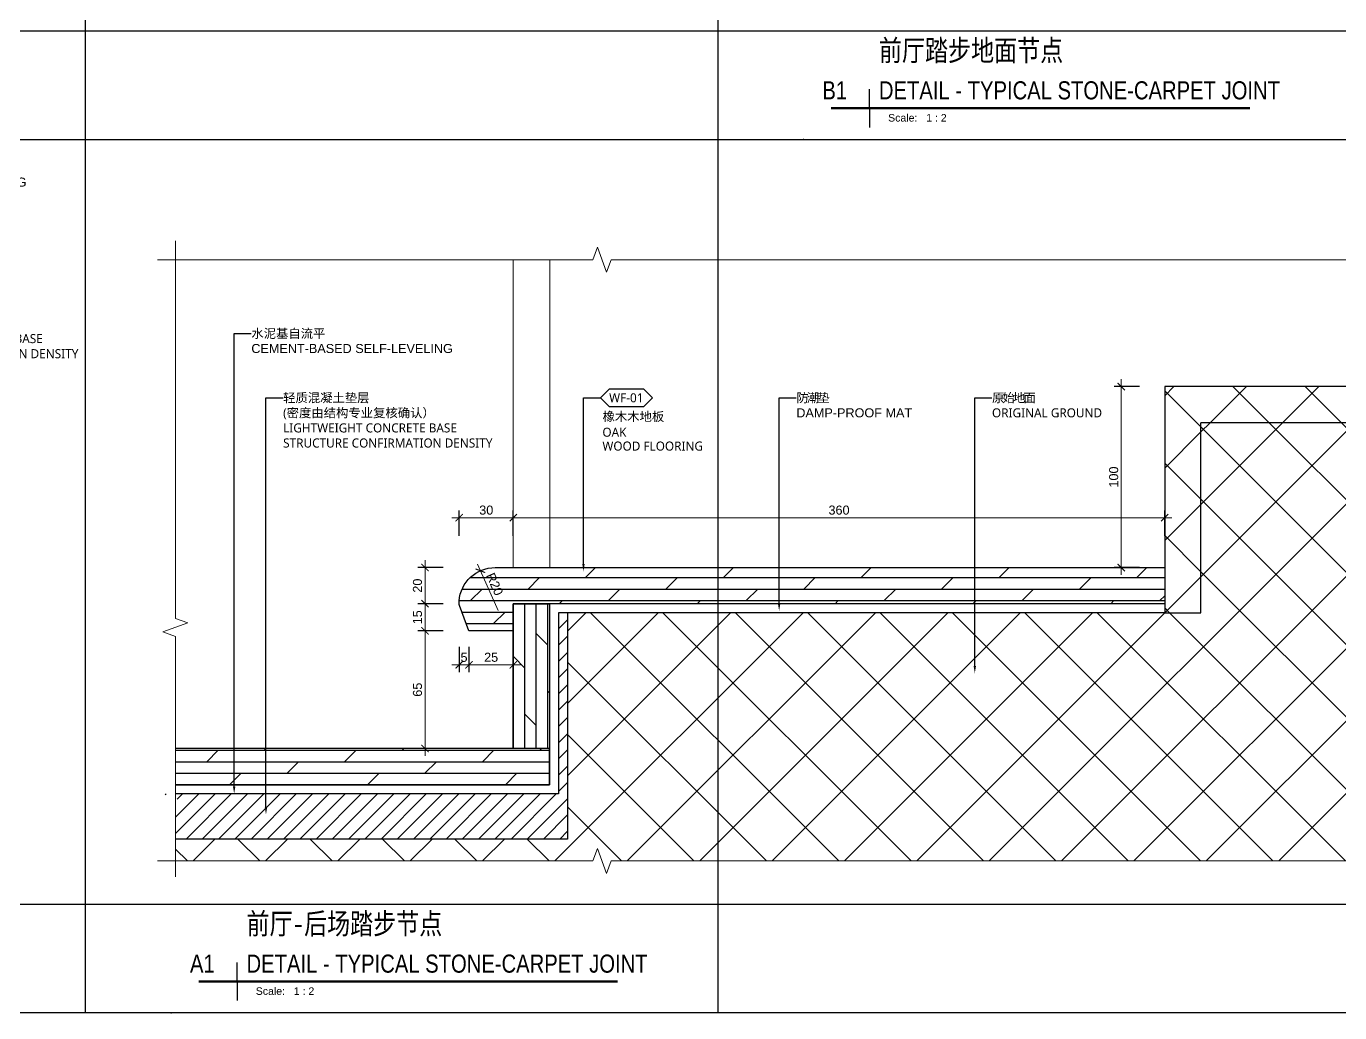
# Model space of a CAD drawing. Header units: millimetres. Extents: x 6321 to 48194, y 123 to 15211.
# Drawn here: x 45372 to 46098, y 8085 to 8630 of the extents above; entities that cross this region are included whole.
import ezdxf
from ezdxf import colors
from ezdxf.entities.mleader import LeaderData, LeaderLine
from ezdxf.enums import TextEntityAlignment as Align
from ezdxf.math import Vec2, Vec3
from ezdxf.xclip import XClip

# ---------------------------------------------------------------- set-up
doc = ezdxf.new("R2010")
doc.units = ezdxf.units.MM
doc.header["$XCLIPFRAME"] = 0
doc.linetypes.add('DASH', pattern=[0.35, 0.25, -0.1])
for name, color, linetype in [('0 @ 2', 7, 'Continuous'), ('G-ANNO-SYMB', 7, 'Continuous'), ('G-ANNO-TITL', 7, 'Continuous'), ('I-DETL-LW01', 1, 'Continuous'), ('I-DETL-LW02', 2, 'Continuous'), ('IA10-16 Floor Detail$0$I-SECT-LW09', 9, 'Continuous'), ('JEL-35HEAVY', 100, 'Continuous'), ('WALL TYPE$0$G-ANNO-NOTE-CH', 7, 'Continuous'), ('WALL TYPE$0$I-SECT-LW03', 3, 'Continuous')]:
    doc.layers.add(name, color=color, linetype=linetype)
for name, color, linetype, lineweight in [('_ACM-A-ANNO-DIMS', 2, 'Continuous', 13), ('_ACM-A-DETL-PATT', 8, 'Continuous', 0), ('_ACM-A-DETL-THIN', 2, 'Continuous', 9), ('Thick Line', 7, 'Continuous', 50), ('视图标题', 90, 'Continuous', 25)]:
    doc.layers.add(name, color=color, linetype=linetype, lineweight=lineweight)
doc.styles.add('Aecom chinese title', font='simhei.ttf', dxfattribs={"width": 0.8})
doc.styles.add('Arial', font='ARIALUNI.ttf')
doc.styles.add('Arial_1', font='arial.ttf', dxfattribs={"height": 75})
doc.styles.add('Arial_4', font='arial.ttf', dxfattribs={"height": 2.5})
doc.styles.add('WALL TYPE$0$Aecom Chinese', font='Microsoft YaHei.ttf')
doc.dimstyles.new('Aec-Arch-M-2', dxfattribs={"dimscale": 2, "dimtxt": 2.5, "dimasz": 2, "dimexe": 2, "dimexo": 2, "dimgap": 0.8, "dimtad": 1, "dimdec": 0, "dimrnd": 1, "dimzin": 3, "dimdsep": 46, "dimtxsty": 'Arial', "dimblk": 'WALL TYPE$0$_ArchTick', "dimcen": 2.5, "dimdle": 2, "dimclrd": 256, "dimclre": 256, "dimclrt": 256, "dimazin": 2, "dimtfac": 0.75, "dimtdec": 0, "dimtix": 1, "dimtmove": 2, "dimatfit": 2, "dimfxl": 5, "dimfxlon": 1, "dimtolj": 1, "dimtzin": 0, "dimlwd": -1, "dimarcsym": 0})
pattern_1 = [(127.5, (-212726.366, 150062.06), (-11.5609426, -0.37796015), [0, -9.12, 0, -10.2, 0, -9.75]), (97.5, (-212726.366, 150062.06), (-16.9328764, 10.6186602), [0, -4.92, 0, -8.22, 0, -3.15]), (57.5, (-212726.366, 150054.68), (-0.03395432, 18.68485117), [0, -3, 0, -10.8, 0, -14.1]), (47.5, (-212726.366, 150054.68), (-5.2660534, 18.0367596), [0, -1.5, 0, -7.08, 0, -8.1])]
pattern_2 = [(45, (113602.47, 4907.002), (-20.00002, 20.00002), []), (135, (113602.47, 4907.002), (-20.00002, -20.00002), [])]

# ---------------------------------------------------------------- blocks, each defined once
blk = doc.blocks.new('SDFSD')
at = {"lineweight": 5}
h = blk.add_hatch(dxfattribs=at)
h.set_pattern_fill('STEEL', color=8, scale=10, angle=270, style=0)
h.set_pattern_definition([(225, (191582.292, 150062.06), (-11.2253202, 11.2253202), []), (225, (191574.355, 150062.06), (-11.2253202, 11.2253202), [])])
h.paths.add_polyline_path([(-6470.18, 27791.1), (-6465.68, 27791.1), (-6465.68, 28011.1), (-6470.18, 28011.1)])
h = blk.add_hatch(dxfattribs=at)
h.set_pattern_fill('ANSI37', color=8, scale=3, angle=90, style=0)
h.set_pattern_definition([(135, (-128896.951, -167413.312), (-3.36759605, -3.36759605), []), (225, (-128896.951, -167413.312), (3.36759605, -3.36759605), [])])
h.paths.add_polyline_path([(-6465.68, 28011.1), (-6465.68, 27991.79), (-6449.68, 27991.79), (-6449.68, 28011.1)])
h = blk.add_hatch(dxfattribs=at)
h.set_pattern_fill('ANSI37', color=8, scale=3, angle=90, style=0)
h.set_pattern_definition([(45, (116070.587, -167413.312), (3.36759605, -3.36759605), []), (315, (116070.587, -167413.312), (-3.36759605, -3.36759605), [])])
h.paths.add_polyline_path([(-6376.68, 28011.1), (-6376.68, 27991.79), (-6360.68, 27991.79), (-6360.68, 28011.1)])
h = blk.add_hatch(dxfattribs=at)
h.set_pattern_fill('STEEL', color=8, scale=10, angle=270, style=0)
h.set_pattern_definition([(315, (-204408.656, 150062.06), (11.2253202, 11.2253202), []), (315, (-204400.718, 150062.06), (11.2253202, 11.2253202), [])])
h.paths.add_polyline_path([(-6360.68, 27791.1), (-6356.18, 27791.1), (-6356.18, 28011.1), (-6360.68, 28011.1)])
h = blk.add_hatch()
h.set_pattern_fill('砂灰土', color=8, scale=3, angle=90, style=0)
h.set_pattern_definition(pattern_1)
h.paths.add_polyline_path([(-6465.68, 27903.76), (-6444.68, 27903.76), (-6444.68, 27942.1), (-6449.68, 27942.1), (-6449.68, 27991.79), (-6465.68, 27991.79)])
h.paths.add_polyline_path([(-6465.68, 27791.1), (-6444.68, 27791.1), (-6444.68, 27878.76), (-6456.68, 27878.76), (-6465.68, 27878.76)])
h = blk.add_hatch()
h.set_pattern_fill('砂灰土', color=8, scale=3, angle=90, style=0)
h.set_pattern_definition(pattern_1)
h.paths.add_polyline_path([(-6360.68, 27991.79), (-6376.68, 27991.79), (-6376.68, 27942.1), (-6381.68, 27942.1), (-6381.68, 27903.76), (-6360.68, 27903.76)])
h.paths.add_polyline_path([(-6381.68, 27791.1), (-6360.68, 27791.1), (-6360.68, 27878.76), (-6381.68, 27878.76)])
h = blk.add_hatch(dxfattribs=at)
h.set_pattern_fill('ANSI37', color=8, scale=5, angle=90, style=0)
h.set_pattern_definition([(135, (-130501.1356, -161615.404), (-5.61266008, -5.61266008), []), (225, (-130501.1356, -161615.404), (5.61266008, -5.61266008), [])])
h.paths.add_polyline_path([(-6448.52, 27891.1, -0.414214), (-6444.68, 27894.94), (-6444.68, 27903.76), (-6465.68, 27903.76), (-6465.68, 27878.76), (-6444.68, 27878.76), (-6444.68, 27887.27, -0.414214)])
h = blk.add_hatch(dxfattribs=at)
h.set_pattern_fill('ANSI37', color=8, scale=5, angle=90, style=0)
h.set_pattern_definition([(45, (117674.772, -161615.404), (5.61266008, -5.61266008), []), (315, (117674.772, -161615.404), (-5.61266008, -5.61266008), [])])
h.paths.add_polyline_path([(-6377.84, 27891.1, 0.414214), (-6381.68, 27894.94), (-6381.68, 27903.76), (-6360.68, 27903.76), (-6360.68, 27878.76), (-6381.68, 27878.76), (-6381.68, 27887.27, 0.414214)])
at = {"linetype": 'DASH'}
h = blk.add_hatch(dxfattribs=at)
h.set_pattern_fill('STEEL', color=8, scale=14.285714, angle=180, style=0)
h.set_pattern_definition([(225, (-181915.998, -239669.727), (16.0361716, -16.0361716), []), (225, (-181915.998, -239681.067), (16.0361716, -16.0361716), [])])
h.paths.add_polyline_path([(-6470.18, 27886.26), (-6470.18, 27896.26), (-6535.68, 27896.26), (-6535.68, 27886.26)])
at = {"lineweight": 5}
h = blk.add_hatch(dxfattribs=at)
h.set_pattern_fill('STEEL', color=8, scale=14.285714, angle=180, style=0)
h.set_pattern_definition([(315, (169089.635, -239669.727), (-16.0361716, -16.0361716), []), (315, (169089.635, -239681.067), (-16.0361716, -16.0361716), [])])
h.paths.add_polyline_path([(-6356.18, 27886.26), (-6356.18, 27896.26), (-6290.68, 27896.26), (-6290.68, 27886.26)])
at = {"color": 8}
for p, q in [((-6449.68, 28041.1, 0), (-6376.68, 28041.1, 0)), ((-6449.68, 27996.1, 0), (-6449.68, 28041.1, 0)), ((-6449.68, 28036.1, 0), (-6376.68, 28036.1, 0)), ((-6444.67, 28036.1, 0), (-6444.67, 28041.1, 0)), ((-6439.42, 28036.1, 0), (-6439.42, 28041.1, 0)), ((-6434.17, 28036.1, 0), (-6434.17, 28041.1, 0)), ((-6428.92, 28036.1, 0), (-6428.92, 28041.1, 0)), ((-6423.68, 28036.1, 0), (-6423.68, 28041.1, 0)), ((-6418.43, 28036.1, 0), (-6418.43, 28041.1, 0)), ((-6413.18, 28036.1, 0), (-6413.18, 28041.1, 0)), ((-6407.93, 28036.1, 0), (-6407.93, 28041.1, 0)), ((-6402.69, 28036.1, 0), (-6402.69, 28041.1, 0)), ((-6397.44, 28036.1, 0), (-6397.44, 28041.1, 0)), ((-6392.19, 28036.1, 0), (-6392.19, 28041.1, 0)), ((-6386.95, 28036.1, 0), (-6386.95, 28041.1, 0)), ((-6381.7, 28036.1, 0), (-6381.7, 28041.1, 0)), ((-6376.68, 27996.1, 0), (-6376.68, 28041.1, 0)), ((-6449.68, 27942.1, 0), (-6449.68, 27996.1, 0)), ((-6449.68, 27996.1, 0), (-6376.68, 27996.1, 0)), ((-6444.68, 27996.1, 0), (-6444.68, 27942.1, 0)), ((-6381.68, 27996.1, 0), (-6381.68, 27942.1, 0)), ((-6376.68, 27942.1, 0), (-6376.68, 27996.1, 0)), ((-6449.68, 27942.1, 0), (-6376.68, 27942.1, 0)), ((-6444.68, 27942.1), (-6444.68, 27785.8)), ((-6381.68, 27942.1), (-6381.68, 27732.61, 0)), ((-6444.68, 27785.8, 0), (-6733.31, 27736.69, 0)), ((-6381.68, 27732.61, 0), (-6722.75, 27674.59, 0))]:
    blk.add_line(p, q, dxfattribs=at)
at = {"color": 8, "lineweight": 5}
for p, q in [((-6470.18, 28031.1), (-6449.68, 28031.1)), ((-6470.18, 28011.1), (-6465.68, 28011.1)), ((-6470.18, 27896.26), (-6535.68, 27896.26)), ((-6535.68, 27896.26), (-6535.68, 27886.26)), ((-6356.18, 27896.26), (-6290.68, 27896.26)), ((-6290.68, 27896.26), (-6290.68, 27886.26)), ((-6470.18, 27886.26), (-6535.68, 27886.26)), ((-6356.18, 27886.26), (-6290.68, 27886.26)), ((-6444.68, 27878.76), (-6456.68, 27878.76)), ((-6381.68, 27878.76), (-6369.68, 27878.76))]:
    blk.add_line(p, q, dxfattribs=at)
at = {"color": 8, "lineweight": 5, "elevation": 0}
for points in [[(-6465.68, 27791.1), (-6465.68, 28021.1)], [(-6360.68, 27791.1), (-6360.68, 28021.1)], [(-6470.18, 27791.1), (-6470.18, 28011.1)], [(-6356.18, 28011.1), (-6360.68, 28011.1)], [(-6356.18, 27791.1), (-6356.18, 28011.1)], [(-6465.68, 27878.76), (-6444.68, 27878.76), (-6444.68, 27903.76), (-6465.68, 27903.76)], [(-6360.68, 27878.76), (-6381.68, 27878.76), (-6381.68, 27903.76), (-6360.68, 27903.76)]]:
    blk.add_lwpolyline(points, dxfattribs=at)
for points in [[(-6449.68, 28011.1), (-6449.68, 27991.79), (-6465.68, 27991.79), (-6465.68, 28011.1)], [(-6376.68, 28011.1), (-6376.68, 27991.79), (-6360.68, 27991.79), (-6360.68, 28011.1)]]:
    blk.add_lwpolyline(points, close=True, dxfattribs=at)
for points, const_width in [([(-6470.18, 27899.57, 0.414214), (-6473.49, 27896.26)], 6.62), ([(-6444.68, 27894.94, 0.414214), (-6448.52, 27891.1)], 7.68), ([(-6381.68, 27894.94, -0.414214), (-6377.84, 27891.1)], 7.68), ([(-6356.18, 27899.57, -0.414214), (-6352.87, 27896.26)], 6.62), ([(-6444.68, 27887.27, -0.414214), (-6448.52, 27891.1)], 7.68), ([(-6381.68, 27887.27, 0.414214), (-6377.84, 27891.1)], 7.68), ([(-6470.18, 27882.95, -0.414214), (-6473.49, 27886.26)], 6.62), ([(-6356.18, 27882.95, 0.414214), (-6352.87, 27886.26)], 6.62)]:
    blk.add_lwpolyline(points, format="xyb", dxfattribs=dict(at, const_width=const_width))
at = {"color": 8}
blk.add_circle((-6735.74, 27720.02, 0), 15.75, dxfattribs=at)
blk.add_arc((-6727.08, 27689.73, 0), 15.75, 105.95704, 285.95704, dxfattribs=at)
blk = doc.blocks.new('视口 - No Ref  Number-1111583-交互展示区立面图2 DIGITAL CORRIDOR ELEVATION 2')
at = {"layer": 'Thick Line'}
blk.add_line((0, 0), (-12.7, 0), dxfattribs=at)
at = {"layer": '视图标题'}
for q in [(0, 6.35), (0, -6.35)]:
    blk.add_line((0, 0), q, dxfattribs=at)
blk = doc.blocks.new('A$C0FD827E6')
at = {"color": 0, "linetype": 'ByBlock', "lineweight": -2}
blk.add_point((-3.13, -10.74), dxfattribs=at)
at = {"layer": '视图标题', "color": 7, "lineweight": 50}
blk.add_line((18.75, -0.39), (144.93, -0.39), dxfattribs=at)
at = {"layer": '视图标题'}
blk.add_blockref('视口 - No Ref  Number-1111583-交互展示区立面图2 DIGITAL CORRIDOR ELEVATION 2', (18.75, -0.39), dxfattribs=at)
at = {"layer": 'G-ANNO-SYMB', "width": 0.8}
for tag, p, height, style in [('TITLE1', (21.88, 19.23), 7, 'Aecom chinese title'), ('TITLE2', (21.88, 10.35), 6, 'Arial'), ('DN', (3.13, 2.54), 6, 'Arial'), ('TITLE3', (21.88, 2.54), 6, 'Arial')]:
    blk.add_attdef(tag, p, '', height=height, dxfattribs=dict(at, style=style))
at = {"layer": '视图标题', "color": 7, "lineweight": 5, "insert": (24.94, -2.32), "char_height": 2.5, "width": 25.8945, "attachment_point": 1, "style": 'Arial_4'}
blk.add_mtext('Scale:   1 : 2', dxfattribs=at)
blk = doc.blocks.new('WALL TYPE$0$_ArchTick')
at = {"color": 0, "linetype": 'ByBlock', "const_width": 0.15}
blk.add_lwpolyline([(-0.5, -0.5), (0.5, 0.5)], dxfattribs=at)
blk = doc.blocks.new('*D93')
at = {"layer": '_ACM-A-ANNO-DIMS', "ltscale": 2, "transparency": 16777216}
blk.add_line((45592.2, 8226.73), (45592.2, 8299.73), dxfattribs=at)
at = {"layer": '_ACM-A-ANNO-DIMS', "linetype": 'Continuous', "lineweight": -2, "ltscale": 2, "transparency": 16777216}
for p, q in [((45602.2, 8295.73), (45588.2, 8295.73)), ((45602.2, 8230.73), (45588.2, 8230.73))]:
    blk.add_line(p, q, dxfattribs=at)
at = {"layer": 'Defpoints', "color": 0, "linetype": 'Continuous', "ltscale": 2, "transparency": 16777216}
for p in [(45592.2, 8295.73), (45641.01, 8295.73), (45641.01, 8230.73)]:
    blk.add_point(p, dxfattribs=at)
at = {"layer": '_ACM-A-ANNO-DIMS', "linetype": 'Continuous', "ltscale": 2, "transparency": 16777216, "xscale": 4, "yscale": 4, "zscale": 4}
for p, rotation in [((45592.2, 8295.73), 90), ((45592.2, 8230.73), 270)]:
    blk.add_blockref('WALL TYPE$0$_ArchTick', p, dxfattribs=dict(at, rotation=rotation))
at = {"layer": '_ACM-A-ANNO-DIMS', "linetype": 'Continuous', "ltscale": 2, "transparency": 16777216, "insert": (45588.05, 8263.23), "char_height": 5, "attachment_point": 5, "rotation": 90, "style": 'Arial'}
blk.add_mtext('\\A1;65', dxfattribs=at)
blk = doc.blocks.new('*D95')
at = {"layer": '_ACM-A-ANNO-DIMS', "ltscale": 2, "transparency": 16777216}
blk.add_line((45592.2, 8291.73), (45592.2, 8314.73), dxfattribs=at)
at = {"layer": '_ACM-A-ANNO-DIMS', "linetype": 'Continuous', "lineweight": -2, "ltscale": 2, "transparency": 16777216}
for p, q in [((45602.2, 8310.73), (45588.2, 8310.73)), ((45602.2, 8295.73), (45588.2, 8295.73))]:
    blk.add_line(p, q, dxfattribs=at)
at = {"layer": 'Defpoints', "color": 0, "linetype": 'Continuous', "ltscale": 2, "transparency": 16777216}
for p in [(45592.2, 8310.73), (45641.01, 8310.73), (45641.01, 8295.73)]:
    blk.add_point(p, dxfattribs=at)
at = {"layer": '_ACM-A-ANNO-DIMS', "linetype": 'Continuous', "ltscale": 2, "transparency": 16777216, "xscale": 4, "yscale": 4, "zscale": 4}
for p, rotation in [((45592.2, 8310.73), 90), ((45592.2, 8295.73), 270)]:
    blk.add_blockref('WALL TYPE$0$_ArchTick', p, dxfattribs=dict(at, rotation=rotation))
at = {"layer": '_ACM-A-ANNO-DIMS', "linetype": 'Continuous', "ltscale": 2, "transparency": 16777216, "insert": (45588.05, 8303.23), "char_height": 5, "attachment_point": 5, "rotation": 90, "style": 'Arial'}
blk.add_mtext('\\A1;15', dxfattribs=at)
blk = doc.blocks.new('*D94')
at = {"layer": '_ACM-A-ANNO-DIMS', "ltscale": 2, "transparency": 16777216}
blk.add_line((45592.2, 8306.73), (45592.2, 8334.73), dxfattribs=at)
at = {"layer": '_ACM-A-ANNO-DIMS', "linetype": 'Continuous', "lineweight": -2, "ltscale": 2, "transparency": 16777216}
for p, q in [((45602.2, 8330.73), (45588.2, 8330.73)), ((45602.2, 8310.73), (45588.2, 8310.73))]:
    blk.add_line(p, q, dxfattribs=at)
at = {"layer": 'Defpoints', "color": 0, "linetype": 'Continuous', "ltscale": 2, "transparency": 16777216}
for p in [(45592.2, 8330.73), (45641.01, 8330.73), (45641.01, 8310.73)]:
    blk.add_point(p, dxfattribs=at)
at = {"layer": '_ACM-A-ANNO-DIMS', "linetype": 'Continuous', "ltscale": 2, "transparency": 16777216, "xscale": 4, "yscale": 4, "zscale": 4}
for p, rotation in [((45592.2, 8330.73), 90), ((45592.2, 8310.73), 270)]:
    blk.add_blockref('WALL TYPE$0$_ArchTick', p, dxfattribs=dict(at, rotation=rotation))
at = {"layer": '_ACM-A-ANNO-DIMS', "linetype": 'Continuous', "ltscale": 2, "transparency": 16777216, "insert": (45588.05, 8320.73), "char_height": 5, "attachment_point": 5, "rotation": 90, "style": 'Arial'}
blk.add_mtext('\\A1;20', dxfattribs=at)
blk = doc.blocks.new('*D90')
at = {"layer": '_ACM-A-ANNO-DIMS', "linetype": 'Continuous', "lineweight": -2, "ltscale": 2, "transparency": 16777216}
for p, q in [((45987, 8430.73), (45973, 8430.73)), ((45987, 8330.73), (45973, 8330.73))]:
    blk.add_line(p, q, dxfattribs=at)
at = {"layer": '_ACM-A-ANNO-DIMS', "ltscale": 2, "transparency": 16777216}
blk.add_line((45977, 8434.73), (45977, 8326.73), dxfattribs=at)
at = {"layer": 'Defpoints', "color": 0, "linetype": 'Continuous', "ltscale": 2, "transparency": 16777216}
for p in [(46001.01, 8430.73), (45977, 8330.73), (46001.01, 8330.73)]:
    blk.add_point(p, dxfattribs=at)
at = {"layer": '_ACM-A-ANNO-DIMS', "linetype": 'Continuous', "ltscale": 2, "transparency": 16777216, "xscale": 4, "yscale": 4, "zscale": 4}
for p, rotation in [((45977, 8430.73), 90), ((45977, 8330.73), 270)]:
    blk.add_blockref('WALL TYPE$0$_ArchTick', p, dxfattribs=dict(at, rotation=rotation))
at = {"layer": '_ACM-A-ANNO-DIMS', "linetype": 'Continuous', "ltscale": 2, "transparency": 16777216, "insert": (45972.84, 8380.73), "char_height": 5, "attachment_point": 5, "rotation": 90, "style": 'Arial'}
blk.add_mtext('\\A1;100', dxfattribs=at)
blk = doc.blocks.new('*D88')
at = {"layer": '_ACM-A-ANNO-DIMS', "ltscale": 2, "transparency": 16777216}
blk.add_line((46005.01, 8358.27), (45637.01, 8358.27), dxfattribs=at)
at = {"layer": '_ACM-A-ANNO-DIMS', "linetype": 'Continuous', "lineweight": -2, "ltscale": 2, "transparency": 16777216}
for p, q in [((45641.01, 8348.27), (45641.01, 8362.27)), ((46001.01, 8348.27), (46001.01, 8362.27))]:
    blk.add_line(p, q, dxfattribs=at)
at = {"layer": 'Defpoints', "color": 0, "linetype": 'Continuous', "ltscale": 2, "transparency": 16777216}
for p in [(45641.01, 8358.27), (45641.01, 8330.73), (46001.01, 8330.73)]:
    blk.add_point(p, dxfattribs=at)
at = {"layer": '_ACM-A-ANNO-DIMS', "linetype": 'Continuous', "ltscale": 2, "transparency": 16777216, "xscale": 4, "yscale": 4, "zscale": 4, "rotation": 180}
blk.add_blockref('WALL TYPE$0$_ArchTick', (45641.01, 8358.27), dxfattribs=at)
at = {"layer": '_ACM-A-ANNO-DIMS', "linetype": 'Continuous', "ltscale": 2, "transparency": 16777216, "xscale": 4, "yscale": 4, "zscale": 4}
blk.add_blockref('WALL TYPE$0$_ArchTick', (46001.01, 8358.27), dxfattribs=at)
at = {"layer": '_ACM-A-ANNO-DIMS', "linetype": 'Continuous', "ltscale": 2, "transparency": 16777216, "insert": (45821.01, 8362.43), "char_height": 5, "attachment_point": 5, "style": 'Arial'}
blk.add_mtext('\\A1;360', dxfattribs=at)
blk = doc.blocks.new('WHA12202707')
at = {"transparency": 16777216}
for p, q in [((2.38, 2.38), (0, 0)), ((2.38, -2.38), (0, 0)), ((11.91, 2.38), (2.38, 2.38)), ((11.91, 2.38), (14.29, 0)), ((11.91, -2.38), (14.29, 0)), ((2.38, -2.38), (11.91, -2.38))]:
    blk.add_line(p, q, dxfattribs=at)
at = {"transparency": 16777216, "style": 'WALL TYPE$0$Aecom Chinese'}
blk.add_attdef('英文2', (0.49, -14.58), '', height=2.5, dxfattribs=at)
at = {"layer": 'WALL TYPE$0$G-ANNO-NOTE-CH', "transparency": 16777216, "style": 'WALL TYPE$0$Aecom Chinese'}
blk.add_attdef('编号', text='', height=2.5, dxfattribs=at).set_placement((7.1, 0), align=Align.MIDDLE)
for tag, p in [('中文', (0.54, -5.18)), ('英文', (0.49, -9.51))]:
    blk.add_attdef(tag, text='', height=2.5, dxfattribs=at).set_placement(p, align=Align.MIDDLE_LEFT)
blk = doc.blocks.new('*D96')
at = {"layer": '_ACM-A-ANNO-DIMS', "transparency": 16777216}
blk.add_line((45632.66, 8307.08), (45621.16, 8332.61), dxfattribs=at)
at = {"layer": 'Defpoints', "color": 0, "transparency": 16777216}
for p in [(45622.8, 8328.96), (45631.01, 8310.73)]:
    blk.add_point(p, dxfattribs=at)
at = {"layer": '_ACM-A-ANNO-DIMS', "transparency": 16777216, "xscale": 4, "yscale": 4, "zscale": 4, "rotation": 114.2509898919434}
blk.add_blockref('WALL TYPE$0$_ArchTick', (45622.8, 8328.96), dxfattribs=at)
at = {"layer": '_ACM-A-ANNO-DIMS', "transparency": 16777216, "insert": (45630.69, 8321.55), "char_height": 5, "attachment_point": 5, "rotation": 294.25099, "style": 'Arial'}
blk.add_mtext('\\A1;R20', dxfattribs=at)
blk = doc.blocks.new('*D97')
at = {"layer": '_ACM-A-ANNO-DIMS', "lineweight": -2, "transparency": 16777216}
for p, q in [((45616.48, 8286.97), (45616.48, 8272.97)), ((45641.01, 8286.97), (45641.01, 8272.97))]:
    blk.add_line(p, q, dxfattribs=at)
at = {"layer": '_ACM-A-ANNO-DIMS', "transparency": 16777216}
blk.add_line((45645.01, 8276.97), (45612.48, 8276.97), dxfattribs=at)
at = {"layer": 'Defpoints', "color": 0, "transparency": 16777216}
for p in [(45616.48, 8295.73), (45641.01, 8295.73), (45616.48, 8276.97)]:
    blk.add_point(p, dxfattribs=at)
at = {"layer": '_ACM-A-ANNO-DIMS', "transparency": 16777216, "xscale": 4, "yscale": 4, "zscale": 4, "rotation": 180}
blk.add_blockref('WALL TYPE$0$_ArchTick', (45616.48, 8276.97), dxfattribs=at)
at = {"layer": '_ACM-A-ANNO-DIMS', "transparency": 16777216, "xscale": 4, "yscale": 4, "zscale": 4}
blk.add_blockref('WALL TYPE$0$_ArchTick', (45641.01, 8276.97), dxfattribs=at)
at = {"layer": '_ACM-A-ANNO-DIMS', "transparency": 16777216, "insert": (45628.75, 8281.12), "char_height": 5, "attachment_point": 5, "style": 'Arial'}
blk.add_mtext('\\A1;25', dxfattribs=at)
blk = doc.blocks.new('*D98')
at = {"layer": '_ACM-A-ANNO-DIMS', "ltscale": 2, "transparency": 16777216}
blk.add_line((45645.01, 8358.27), (45607.09, 8358.27), dxfattribs=at)
at = {"layer": '_ACM-A-ANNO-DIMS', "linetype": 'Continuous', "lineweight": -2, "ltscale": 2, "transparency": 16777216}
for p, q in [((45611.09, 8348.27), (45611.09, 8362.27)), ((45641.01, 8348.27), (45641.01, 8362.27))]:
    blk.add_line(p, q, dxfattribs=at)
at = {"layer": 'Defpoints', "color": 0, "linetype": 'Continuous', "ltscale": 2, "transparency": 16777216}
for p in [(45611.09, 8358.27), (45611.09, 8330.73), (45641.01, 8330.73)]:
    blk.add_point(p, dxfattribs=at)
at = {"layer": '_ACM-A-ANNO-DIMS', "linetype": 'Continuous', "ltscale": 2, "transparency": 16777216, "xscale": 4, "yscale": 4, "zscale": 4, "rotation": 180}
blk.add_blockref('WALL TYPE$0$_ArchTick', (45611.09, 8358.27), dxfattribs=at)
at = {"layer": '_ACM-A-ANNO-DIMS', "linetype": 'Continuous', "ltscale": 2, "transparency": 16777216, "xscale": 4, "yscale": 4, "zscale": 4}
blk.add_blockref('WALL TYPE$0$_ArchTick', (45641.01, 8358.27), dxfattribs=at)
at = {"layer": '_ACM-A-ANNO-DIMS', "linetype": 'Continuous', "ltscale": 2, "transparency": 16777216, "insert": (45626.05, 8362.43), "char_height": 5, "attachment_point": 5, "style": 'Arial'}
blk.add_mtext('\\A1;30', dxfattribs=at)
blk = doc.blocks.new('*D99')
at = {"layer": '_ACM-A-ANNO-DIMS', "lineweight": -2, "transparency": 16777216}
for p, q in [((45611.06, 8286.97), (45611.06, 8272.97)), ((45616.48, 8286.97), (45616.48, 8272.97))]:
    blk.add_line(p, q, dxfattribs=at)
at = {"layer": '_ACM-A-ANNO-DIMS', "transparency": 16777216}
for p, q in [((45611.06, 8276.97), (45607.06, 8276.97)), ((45616.48, 8276.97), (45611.06, 8276.97)), ((45616.48, 8276.97), (45620.48, 8276.97))]:
    blk.add_line(p, q, dxfattribs=at)
at = {"layer": 'Defpoints', "color": 0, "transparency": 16777216}
for p in [(45611.06, 8295.73), (45616.48, 8295.73), (45611.06, 8276.97)]:
    blk.add_point(p, dxfattribs=at)
at = {"layer": '_ACM-A-ANNO-DIMS', "transparency": 16777216, "xscale": 4, "yscale": 4, "zscale": 4}
blk.add_blockref('WALL TYPE$0$_ArchTick', (45611.06, 8276.97), dxfattribs=at)
at = {"layer": '_ACM-A-ANNO-DIMS', "transparency": 16777216, "xscale": 4, "yscale": 4, "zscale": 4, "rotation": 180}
blk.add_blockref('WALL TYPE$0$_ArchTick', (45616.48, 8276.97), dxfattribs=at)
at = {"layer": '_ACM-A-ANNO-DIMS', "transparency": 16777216, "insert": (45613.77, 8281.11), "char_height": 5, "attachment_point": 5, "style": 'Arial'}
blk.add_mtext('\\A1;5', dxfattribs=at)

msp = doc.modelspace()

# ---------------------------------------------------------------- hatches: boundary and pattern name
at = {"layer": '_ACM-A-DETL-PATT'}
h = msp.add_hatch(dxfattribs=at)
h.set_pattern_fill('多孔材料', color=251, scale=10, pattern_type=2)
h.set_pattern_definition(pattern_2)
h.paths.add_polyline_path([(46309.19, 8410.73), (46309.19, 8430.73), (46001.01, 8430.73), (46001.01, 8305.73), (46021.01, 8305.73), (46021.01, 8410.73)])
h = msp.add_hatch(dxfattribs=at)
h.set_pattern_fill('多孔材料', color=251, scale=10, pattern_type=2)
h.set_pattern_definition(pattern_2)
h.paths.add_polyline_path([(46309.19, 8168.6), (46309.19, 8292.62), (46302.32, 8295.12), (46316.06, 8300.12), (46309.19, 8302.62), (46309.19, 8410.73), (46021.01, 8410.73), (46021.01, 8305.73), (46001.01, 8305.73), (45671.01, 8305.73), (45671.01, 8180.73), (45454.23, 8180.73), (45454.23, 8168.6), (45685.03, 8168.6), (45687.53, 8175.47), (45692.53, 8161.74), (45695.03, 8168.6)])
h = msp.add_hatch(dxfattribs=at)
h.set_pattern_fill('ANSI31', color=251, scale=2)
h.set_pattern_definition([(45, (45477.362, 8135.0885), (-4.49013, 4.49013), [])])
h.paths.add_polyline_path([(45454.23, 8180.73), (45671.01, 8180.73), (45671.01, 8305.73), (45666.01, 8305.73), (45666.01, 8205.73), (45447.93, 8205.73), (45447.36, 8205.52), (45461.1, 8200.52), (45454.23, 8198.02)])
at = {"layer": 'IA10-16 Floor Detail$0$I-SECT-LW09'}
h = msp.add_hatch(dxfattribs=at)
h.set_pattern_fill('DOLMIT', color=251)
h.set_pattern_definition([(0, (45611.019, 8280.73), (0, 6.35), []), (45, (45611.02, 8280.73), (-12.7, 12.7), [8.9803, -17.9605])])
edge = h.paths.add_edge_path()
edge.add_line((46001.01, 8330.73), (45631.01, 8330.73))
edge.add_arc((45631.01, 8310.73), 20, 90, 178.47247)
edge.add_arc((45616.02, 8311.13), 5, 178.47247, 189.84385)
edge.add_line((45611.09, 8310.27), (45616.48, 8295.73))
edge.add_line((45616.48, 8295.73), (45641.01, 8295.73))
edge.add_line((45641.01, 8295.73), (45641.01, 8310.73))
edge.add_line((45641.01, 8310.73), (45661.01, 8310.73))
edge.add_line((45661.01, 8310.73), (46001.01, 8310.73))
edge.add_line((46001.01, 8310.73), (46001.01, 8330.73))
h = msp.add_hatch(dxfattribs=at)
h.set_pattern_fill('DOLMIT', color=251, angle=90)
h.set_pattern_definition([(90, (45641.014, 8230.73), (-6.35, 4e-16), []), (135, (45641.014, 8230.73), (-12.7, -12.7), [8.9803, -17.9605])])
h.paths.add_polyline_path([(45661.01, 8310.73), (45646.01, 8310.73), (45646.01, 8305.73), (45641.01, 8305.73), (45641.01, 8230.73), (45661.01, 8230.73)])
h = msp.add_hatch(dxfattribs=at)
h.set_pattern_fill('DOLMIT', color=251)
h.set_pattern_definition([(0, (45484.231, 8210.73), (0, 6.35), []), (45, (45484.231, 8210.73), (-12.7, 12.7), [8.9803, -17.9605])])
h.paths.add_polyline_path([(45661.01, 8210.73), (45661.01, 8230.73), (45641.01, 8230.73), (45454.23, 8230.73), (45454.23, 8210.73)])

# ---------------------------------------------------------------- linework, layer by layer
at = {"layer": '_ACM-A-ANNO-DIMS', "linetype": 'Continuous', "ltscale": 2}
for points, elevation in [([(45454.23, 8511.19), (45454.23, 8302.62), (45461.1, 8300.12), (45447.36, 8295.12), (45454.23, 8292.62), (45454.23, 8159.86)], -3.65), ([(46318.79, 8500.82), (45695.03, 8500.82), (45692.53, 8493.95), (45687.53, 8507.68), (45685.03, 8500.82), (45444.4, 8500.82)], -7.29), ([(46318.79, 8168.6), (45695.03, 8168.6), (45692.53, 8161.74), (45687.53, 8175.47), (45685.03, 8168.6), (45444.4, 8168.6)], -7.29)]:
    msp.add_lwpolyline(points, dxfattribs=dict(at, elevation=elevation))
at = {"layer": '_ACM-A-DETL-THIN', "color": 8}
for points in [[(45641.01, 8500.82), (45641.01, 8330.73)], [(45661.13, 8500.82), (45661.13, 8330.73)]]:
    msp.add_lwpolyline(points, dxfattribs=at)
at = {"layer": 'Defpoints', "color": 251}
for p, q in [((45404.46, 9228.77), (45404.46, 8084.77)), ((45753.96, 9228.77), (45753.96, 8084.77)), ((45019.36, 8627.25), (46488.56, 8627.25)), ((45019.36, 8567.25), (46488.56, 8567.25)), ((45019.36, 8144.77), (46488.56, 8144.77))]:
    msp.add_line(p, q, dxfattribs=at)
at = {"layer": 'Defpoints', "color": 1}
msp.add_lwpolyline([(46488.56, 8084.77), (45019.36, 8084.77), (45019.36, 9228.77), (46488.56, 9228.77)], close=True, dxfattribs=at)
at = {"layer": 'I-DETL-LW01'}
msp.add_lwpolyline([(46001.01, 8390.73), (46001.01, 8305.73), (45666.01, 8305.73), (45666.01, 8205.73), (45454.23, 8205.73)], dxfattribs=at)
at = {"layer": 'I-DETL-LW02'}
for points in [[(46001.01, 8305.73), (46021.01, 8305.73), (46021.01, 8410.73)], [(46309.19, 8410.73), (46021.01, 8410.73)], [(45631.01, 8330.73), (46001.01, 8330.73), (46001.01, 8310.73), (45641.01, 8310.73)], [(46001.01, 8310.73), (45661.01, 8310.73), (45661.01, 8210.73), (45454.23, 8210.73)], [(45661.01, 8310.73), (45641.01, 8310.73)], [(45454.23, 8210.73), (45661.01, 8210.73), (45661.01, 8230.73), (45454.23, 8230.73)]]:
    msp.add_lwpolyline(points, dxfattribs=at)
msp.add_lwpolyline([(45641.01, 8310.73), (45641.01, 8295.73), (45616.48, 8295.73), (45611.2, 8309.67, -0.06359), (45611.07, 8312.2, -0.39284), (45631.01, 8330.73)], format="xyb", dxfattribs=at)
msp.add_lwpolyline([(45641.01, 8310.73), (45661.01, 8310.73), (45661.01, 8230.73), (45641.01, 8230.73)], close=True, dxfattribs=at)
at = {"layer": 'WALL TYPE$0$I-SECT-LW03'}
msp.add_lwpolyline([(46309.19, 8430.73), (46001.01, 8430.73), (46001.01, 8305.73), (45671.01, 8305.73), (45671.01, 8180.73), (45454.23, 8180.73)], dxfattribs=at)

# ---------------------------------------------------------------- block references
at = {"layer": 'G-ANNO-TITL'}
ref = msp.add_blockref('A$C0FD827E6', (45806.6, 8585.15), dxfattribs=dict(at, xscale=1.666666666666667, yscale=1.666666666666667, zscale=1.666666666666667))
ref.add_attrib('TITLE3', 'DETAIL - TYPICAL STONE-CARPET JOINT', (45843.06, 8589.38), dxfattribs={"layer": 'G-ANNO-SYMB', "height": 10, "style": 'Arial', "width": 0.8})
ref.add_attrib('TITLE1', '前厅踏步地面节点', (45843.06, 8610.62), dxfattribs={"layer": 'G-ANNO-SYMB', "height": 11.667, "style": 'Aecom chinese title', "width": 0.8})
ref.add_attrib('DN', 'B1', (45811.81, 8589.38), dxfattribs={"layer": 'G-ANNO-SYMB', "height": 10, "style": 'Arial', "width": 0.8})
ref = msp.add_blockref('A$C0FD827E6', (45457.1, 8102.67), dxfattribs=dict(at, xscale=1.666666666666667, yscale=1.666666666666667, zscale=1.666666666666667))
ref.add_attrib('TITLE3', 'DETAIL - TYPICAL STONE-CARPET JOINT', (45493.56, 8106.9), dxfattribs={"layer": 'G-ANNO-SYMB', "height": 10, "style": 'Arial', "width": 0.8})
ref.add_attrib('TITLE1', '前厅-后场踏步节点', (45493.56, 8128.14), dxfattribs={"layer": 'G-ANNO-SYMB', "height": 11.667, "style": 'Aecom chinese title', "width": 0.8})
ref.add_attrib('DN', 'A1', (45462.31, 8106.9), dxfattribs={"layer": 'G-ANNO-SYMB', "height": 10, "style": 'Arial', "width": 0.8})
at = {"layer": 'JEL-35HEAVY', "color": 8, "extrusion": (0, 0, -1)}
ref = msp.add_blockref('SDFSD', (-38906.96, -19195.9, 0), dxfattribs=dict(at, zscale=-1))
XClip(ref).set_block_clipping_path([(-6548.5805984682, 27847.7427740557), (-6248.1818827787, 28070.857135659)])

# ---------------------------------------------------------------- dimensions: what is measured, and where the dimension line sits
at = {"layer": '_ACM-A-ANNO-DIMS', "linetype": 'Continuous', "ltscale": 2}
for base, p1, p2, picture, middle in [((45977, 8330.73), (46001.01, 8430.73), (46001.01, 8330.73), '*D90', (45972.84, 8380.73)), ((45592.2, 8330.73), (45641.01, 8310.73), (45641.01, 8330.73), '*D94', (45588.05, 8320.73)), ((45592.2, 8310.73), (45641.01, 8295.73), (45641.01, 8310.73), '*D95', (45588.05, 8303.23)), ((45592.2, 8295.73), (45641.01, 8230.73), (45641.01, 8295.73), '*D93', (45588.05, 8263.23))]:
    dim = msp.add_linear_dim(base=base, p1=p1, p2=p2, angle=90, dimstyle='Aec-Arch-M-2', override={"dimrnd": 5}, dxfattribs=at)
    dim.commit()
    dim.dimension.update_dxf_attribs({"geometry": picture, "text_midpoint": middle})
for base, p1, p2, picture, middle in [((45611.09, 8358.27), (45641.01, 8330.73), (45611.09, 8330.73), '*D98', (45626.05, 8362.43)), ((45641.01, 8358.27), (46001.01, 8330.73), (45641.01, 8330.73), '*D88', (45821.01, 8362.43))]:
    dim = msp.add_linear_dim(base=base, p1=p1, p2=p2, dimstyle='Aec-Arch-M-2', override={"dimrnd": 5}, dxfattribs=at)
    dim.commit()
    dim.dimension.update_dxf_attribs({"geometry": picture, "text_midpoint": middle})
at = {"layer": '_ACM-A-ANNO-DIMS'}
dim = msp.add_radius_dim(center=(45631.01, 8310.73), mpoint=(45622.8, 8328.96), dimstyle='Aec-Arch-M-2', dxfattribs=at)
dim.commit()
dim.dimension.update_dxf_attribs({"geometry": '*D96', "text_midpoint": (45630.69, 8321.55)})
for base, p1, p2, picture, middle in [((45611.06, 8276.97), (45616.48, 8295.73), (45611.06, 8295.73), '*D99', (45613.77, 8281.11)), ((45616.48, 8276.97), (45641.01, 8295.73), (45616.48, 8295.73), '*D97', (45628.75, 8281.12))]:
    dim = msp.add_linear_dim(base=base, p1=p1, p2=p2, dimstyle='Aec-Arch-M-2', override={"dimzin": 8}, dxfattribs=at)
    dim.commit()
    dim.dimension.update_dxf_attribs({"geometry": picture, "text_midpoint": middle})

# ---------------------------------------------------------------- leaders
at = {"layer": '0 @ 2'}
ml = msp.add_multileader_mtext('Standard', dxfattribs=at)
ml.set_content('{\\fMicrosoft YaHei|b0|i0|c134|p34;水泥基自流平\\P}CEMENT-BASED SELF-LEVELING', color=256, style='Arial_1')
ml.set_leader_properties(color=2)
ml.build(insert=Vec2(0, 0))
ml.multileader.update_dxf_attribs({"text_left_attachment_type": 2, "dogleg_length": 4.74, "scale": 2})
ctx = ml.context
ctx.base_point, ctx.scale, ctx.char_height, ctx.landing_gap_size, ctx.plane_origin = Vec3(45260.54, 8551.95), 2, 5, 0.006, Vec3(45031.95, 10155.33)
ctx.right_attachment = 6
notes = []
notes.append((ctx, [(0, (1, 1, 0), (45251.06, 8551.95), (1, 0), 9.48, [(1, [(45251.06, 8404.94)], 0, [])])]))
ctx.mtext.insert, ctx.mtext.width = Vec3(45260.55, 8554.5), 147.3073
ml = msp.add_multileader_mtext('Standard', dxfattribs=at)
ml.set_content('{\\fMicrosoft YaHei|b0|i0|c134|p34;轻质混凝土垫层\\P(密度由结构专业复核确认）\\PLIGHTWEIGHT CONCRETE BASE\\PSTRUCTURE CONFIRMATION DENSITY}', color=256, style='Arial_1')
ml.set_leader_properties(color=2)
ml.build(insert=Vec2(0, 0))
ml.multileader.update_dxf_attribs({"text_left_attachment_type": 2, "dogleg_length": 4.74, "scale": 2})
ctx = ml.context
ctx.base_point, ctx.scale, ctx.char_height, ctx.landing_gap_size, ctx.plane_origin = Vec3(45284.92, 8473.84), 2, 5, 0.006, Vec3(45056.32, 10099.28)
ctx.right_attachment = 6
notes.append((ctx, [(0, (1, 1, 0), (45275.44, 8473.84), (1, 0), 9.48, [(1, [(45275.44, 8305.27)], 0, [])])]))
ctx.mtext.insert, ctx.mtext.width = Vec3(45284.92, 8476.38), 147.3073
ml = msp.add_multileader_mtext('Standard', dxfattribs=at)
ml.set_content('{\\fMicrosoft YaHei|b0|i0|c134|p34;水泥基自流平\\P}CEMENT-BASED SELF-LEVELING', color=256, style='Arial_1')
ml.set_leader_properties(color=2)
ml.build(insert=Vec2(0, 0))
ml.multileader.update_dxf_attribs({"text_left_attachment_type": 2, "dogleg_length": 4.74, "scale": 2})
ctx = ml.context
ctx.base_point, ctx.scale, ctx.char_height, ctx.landing_gap_size, ctx.plane_origin = Vec3(45496.21, 8460.03), 2, 5, 0.006, Vec3(45267.62, 10087.48)
ctx.right_attachment = 6
notes.append((ctx, [(0, (1, 1, 0), (45486.73, 8460.03), (1, 0), 9.48, [(1, [(45486.73, 8205.73)], 0, [])])]))
ctx.mtext.insert, ctx.mtext.width = Vec3(45496.21, 8462.57), 147.3073
ml = msp.add_multileader_block('Standard', dxfattribs=at)
ml.set_content('WHA12202707', color=256, scale=2)
ml.set_attribute('编号', 'WF-01', width=0)
ml.set_attribute('中文', '橡木木地板', width=0)
ml.set_attribute('英文', 'OAK ', width=0)
ml.set_attribute('英文2', 'WOOD FLOORING', width=0)
ml.set_leader_properties(color=2)
ml.build(insert=Vec2(0, 0))
ml.multileader.update_dxf_attribs({"text_right_attachment_type": 6, "dogleg_length": 0.36, "scale": 2})
ctx = ml.context
ctx.base_point, ctx.scale, ctx.char_height, ctx.landing_gap_size, ctx.plane_origin = Vec3(45689.26, 8424.5), 2, 150, 0.18, Vec3(45679.78, 8084.33)
ctx.right_attachment = 6
notes.append((ctx, [(0, (1, 1, 0), (45679.78, 8424.5), (1, 0), 9.48, [(5, [(45679.78, 8328.61)], 0, [])])]))
ctx.block.insert = Vec3(45689.26, 8424.5)
ml = msp.add_multileader_mtext('Standard', dxfattribs=at)
ml.set_content('{\\fMicrosoft YaHei|b0|i0|c134|p34;轻质混凝土垫层\\P(密度由结构专业复核确认）\\PLIGHTWEIGHT CONCRETE BASE\\PSTRUCTURE CONFIRMATION DENSITY}', color=256, style='Arial_1')
ml.set_leader_properties(color=2)
ml.build(insert=Vec2(0, 0))
ml.multileader.update_dxf_attribs({"text_left_attachment_type": 2, "dogleg_length": 4.74, "scale": 2})
ctx = ml.context
ctx.base_point, ctx.scale, ctx.char_height, ctx.landing_gap_size, ctx.plane_origin = Vec3(45513.78, 8424.5), 2, 5, 0.006, Vec3(45285.19, 10049.94)
ctx.right_attachment = 6
notes.append((ctx, [(0, (1, 1, 0), (45504.3, 8424.5), (1, 0), 9.48, [(1, [(45504.3, 8194.27)], 0, [])])]))
ctx.mtext.insert, ctx.mtext.width = Vec3(45513.79, 8427.04), 147.3073
ml = msp.add_multileader_mtext('Standard', dxfattribs=at)
ml.set_content('\\pxsm1,ql,t0.75;{\\fSimHei|b0|i0|c134|p49;\\T0.85;防潮垫\\P\\ps*,q*,tz;}DAMP-PROOF MAT', color=256, style='Arial_1')
ml.set_leader_properties(color=2)
ml.build(insert=Vec2(0, 0))
ml.multileader.update_dxf_attribs({"text_left_attachment_type": 2, "dogleg_length": 4.74, "scale": 2})
ctx = ml.context
ctx.base_point, ctx.scale, ctx.char_height, ctx.landing_gap_size, ctx.plane_origin = Vec3(45797.4, 8424.5), 2, 5, 0.006, Vec3(45568.81, 10049.94)
ctx.right_attachment = 6
notes.append((ctx, [(0, (1, 1, 0), (45787.92, 8424.5), (1, 0), 9.48, [(1, [(45787.92, 8306.8)], 0, [])])]))
ctx.mtext.insert, ctx.mtext.width = Vec3(45797.41, 8427.04), 147.3073
ml = msp.add_multileader_mtext('Standard', dxfattribs=at)
ml.set_content('\\pxsm1,ql,t0.75;{\\fSimHei|b0|i0|c134|p49;\\T0.85;原始地面\\P\\ps*,q*,tz;\\fMicrosoft YaHei|b0|i0|c134|p34;\\T1;ORIGINAL GROUND}', color=256, style='Arial_1')
ml.set_leader_properties(color=2)
ml.build(insert=Vec2(0, 0))
ml.multileader.update_dxf_attribs({"text_left_attachment_type": 2, "dogleg_length": 4.74, "scale": 2})
ctx = ml.context
ctx.base_point, ctx.scale, ctx.char_height, ctx.landing_gap_size, ctx.plane_origin = Vec3(45905.54, 8424.5), 2, 5, 0.006, Vec3(45676.95, 10049.94)
ctx.right_attachment = 6
notes.append((ctx, [(0, (1, 1, 0), (45896.06, 8424.5), (1, 0), 9.48, [(1, [(45896.06, 8272.28)], 0, [])])]))
ctx.mtext.insert, ctx.mtext.width = Vec3(45905.55, 8427.04), 147.3073
for ctx, leaders in notes:
    for number, flags, end, landing, length, lines in leaders:
        leader = LeaderData()
        leader.index, (leader.has_last_leader_line, leader.has_dogleg_vector, leader.attachment_direction) = number, flags
        leader.last_leader_point, leader.dogleg_vector, leader.dogleg_length = Vec3(end), Vec3(landing), length
        for number, points, colour, breaks in lines:
            line = LeaderLine()
            line.index, line.vertices, line.color, line.breaks = number, Vec3.list(points), colors.encode_raw_color(colour), breaks
            leader.lines.append(line)
        ctx.leaders.append(leader)

doc.saveas('drawing.dxf')
